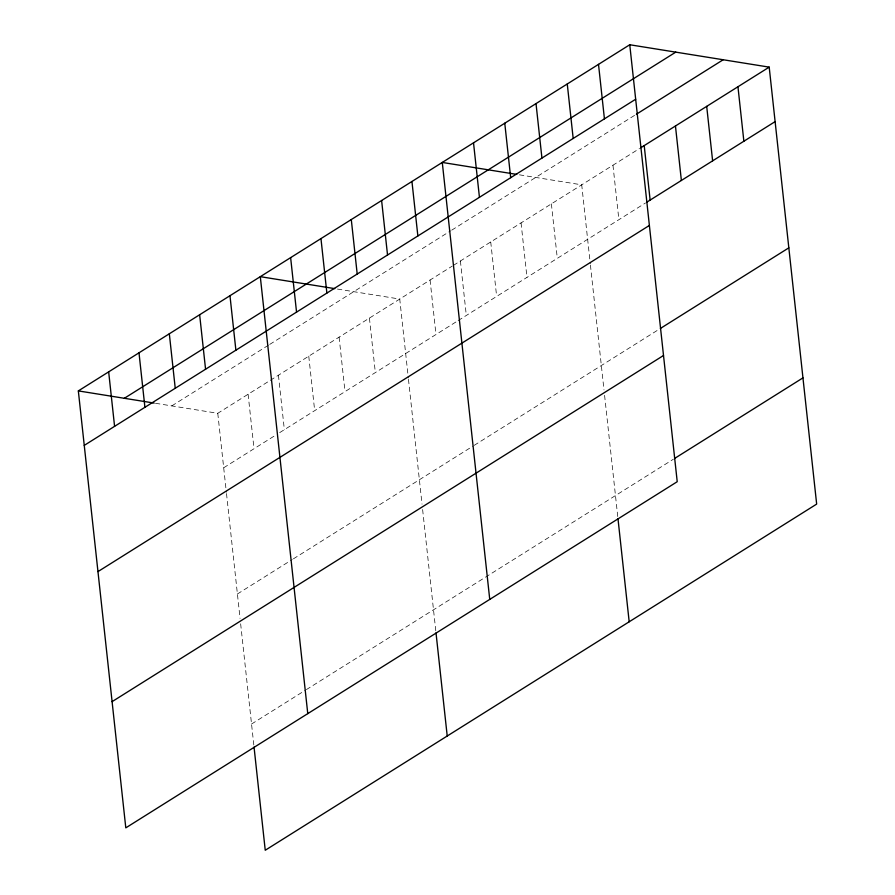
<?xml version="1.0" encoding="UTF-8"?>
<svg xmlns="http://www.w3.org/2000/svg" width="895" height="895" viewBox="0 0 895 895"><rect width="100%" height="100%" fill="white"/><g stroke="black" fill="none" stroke-linecap="round" stroke-linejoin="round"><path stroke-width="0.67" stroke-dasharray="4.47 3.36" d="M171.762 405.905L268.578 345.123M269.742 344.396L450.543 230.899M451.718 230.16L635.226 114.963M155.506 403.287L217.776 413.289L269.104 381.069M270.268 380.341L452.232 266.106M453.407 265.379L639.578 148.503M223.694 467.772L275.022 435.552M279.688 432.621L456.987 321.327M458.15 320.589L645.496 202.986M237.41 593.989L292.229 559.576M293.403 558.838L473.03 446.079M474.205 445.341L659.212 329.203M251.54 724.033L305.195 690.347M306.358 689.62L673.342 459.247M519.447 174.827L581.716 184.829L590.286 263.745M337.471 289.063L399.741 299.053L408.321 377.97M612.963 165.217L618.881 219.7M590.431 265.099L603.991 389.918M604.584 395.333L617.83 517.288M551.387 203.87L557.305 258.353M521.058 222.9L526.976 277.394M490.728 241.941L496.647 296.424M460.399 260.982L466.317 315.465M430.07 280.023L435.988 334.506M408.467 379.323L422.026 504.142M422.619 509.557L435.865 631.512M369.422 318.094L375.341 372.577M339.093 337.135L345.011 391.618M308.764 356.176L314.682 410.66M278.434 375.206L284.353 429.701M248.105 394.247L254.023 448.731M217.776 413.289L226.345 492.205M226.502 493.559L240.061 618.378M240.643 623.793L253.9 745.748"/><path stroke-width="1.34" d="M629.756 44.75L677.224 481.711L125.803 827.864L78.335 390.902L629.756 44.75L769.197 67.136L816.665 504.098L265.244 850.25L254.046 747.101M124.349 398.286L675.77 52.134M84.253 445.386L635.674 99.233M636.379 114.236L723.182 59.752M640.742 147.776L769.197 67.136M646.66 202.259L775.115 121.619M97.969 571.603L649.378 225.451M660.365 328.476L788.831 247.837M112.088 701.646L663.508 355.494M674.494 458.52L802.949 377.88M516.728 174.391L442.275 162.442L489.744 599.404M334.764 288.626L260.3 276.667L307.768 713.628M78.335 390.902L154.153 403.074M737.95 86.748L743.868 141.242M706.703 106.371L712.621 160.854M675.456 125.982L681.375 180.466M644.21 145.594L650.128 200.077M598.509 64.362L604.427 118.845M617.975 518.641L629.185 621.79M567.262 83.985L573.18 138.468M536.015 103.596L541.934 158.079M504.769 123.208L510.687 177.691M473.522 142.831L479.44 197.314M411.946 181.484L417.864 235.967M436.01 632.877L447.22 736.026M381.617 200.514L387.535 255.008M351.287 219.555L357.206 274.038M320.958 238.596L326.876 293.079M290.629 257.637L296.547 312.12M229.97 295.708L235.888 350.191M199.641 314.749L205.57 369.232M169.323 333.79L175.241 388.273M138.993 352.82L144.912 407.303M108.664 371.861L114.582 426.344"/></g></svg>
